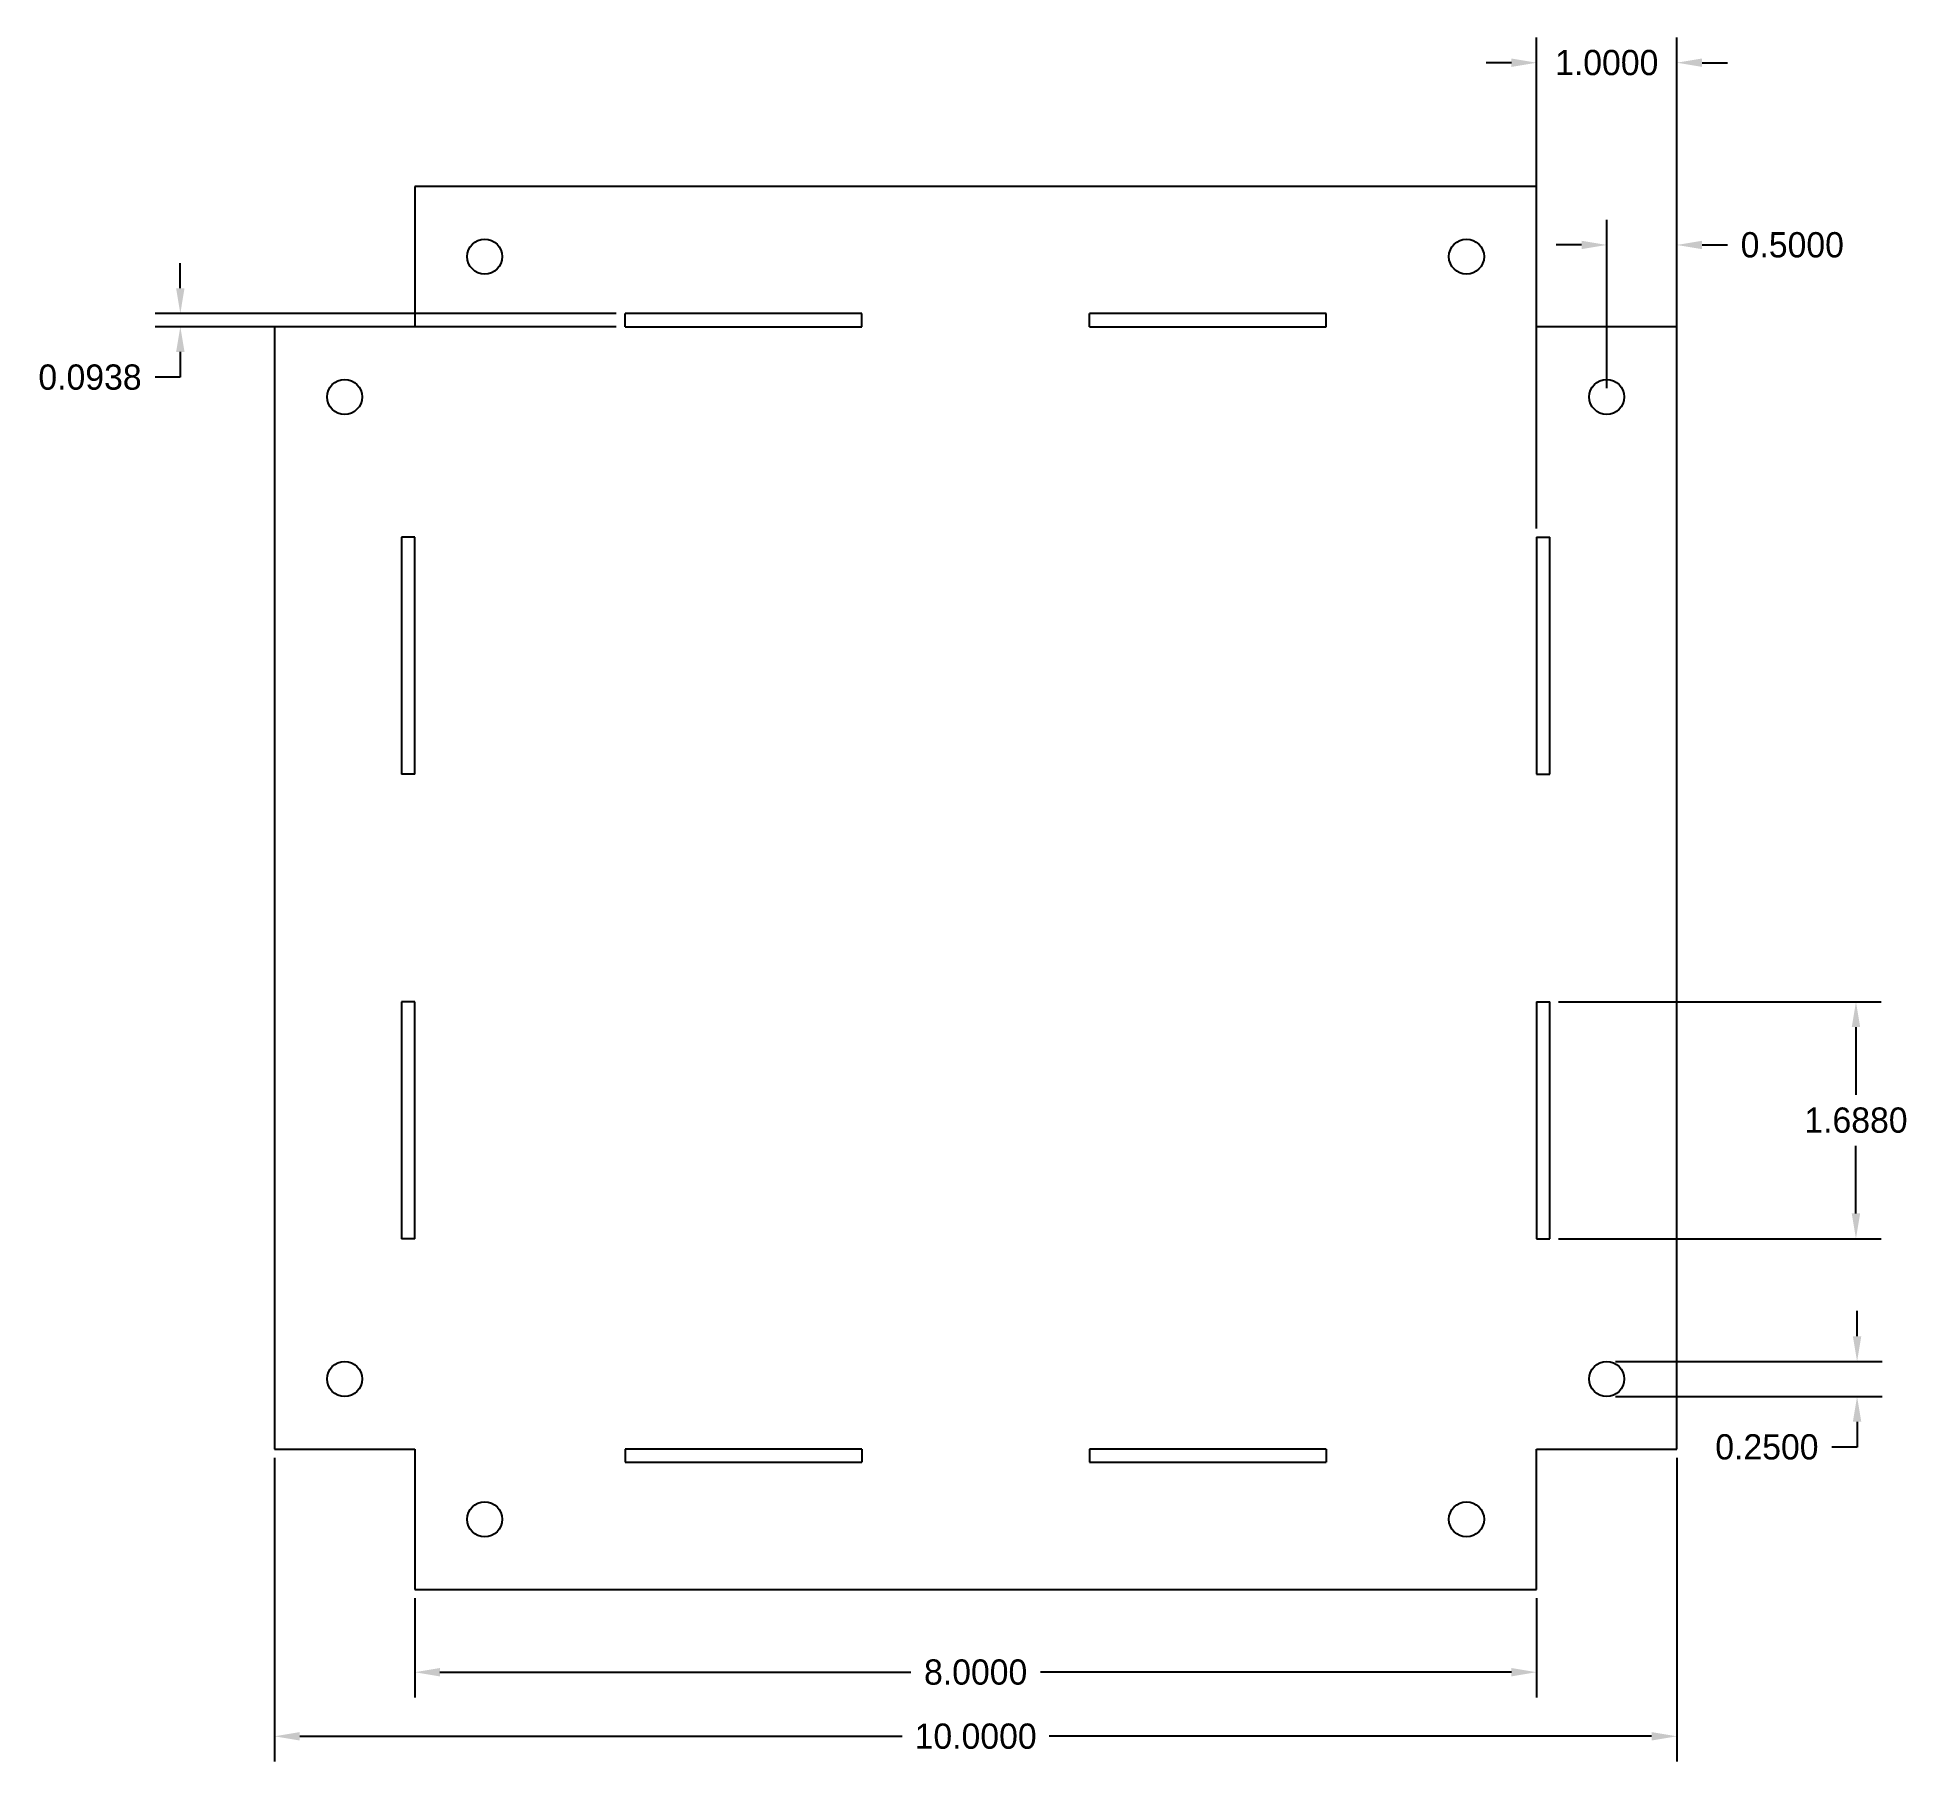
# Model space of a CAD drawing. Header units: inches. Extents: x -2.7 to 10.7, y -1.7 to 10.6.
import ezdxf

# ---------------------------------------------------------------- set-up
doc = ezdxf.new("R2010")
doc.units = ezdxf.units.IN
doc.header["$MEASUREMENT"] = 0
doc.dimstyles.get("Standard").update_dxf_attribs({"dimtxt": 0.18, "dimasz": 0.18, "dimexe": 0.18, "dimexo": 0.0625, "dimgap": 0.09, "dimtad": 0, "dimtih": 1, "dimtoh": 1, "dimdec": 4, "dimzin": 0, "dimdsep": 46, "dimtxsty": 'STANDARD', "dimcen": 0.09, "dimadec": 0, "dimazin": 0, "dimtfac": 1, "dimtdec": 4, "dimtofl": 0, "dimtmove": 0, "dimatfit": 3, "dimfxl": 1, "dimtolj": 1, "dimtzin": 0, "dimarcsym": 0})

# ---------------------------------------------------------------- blocks, each defined once
blk = doc.blocks.new('*D0')
at = {"color": 0, "linetype": 'Continuous', "lineweight": -2, "transparency": 16777216}
for p, q in [((-1, 0.437), (-1, -1.727)), ((9, 0.437), (9, -1.727)), ((-0.82, -1.547), (3.475, -1.547)), ((8.82, -1.547), (4.525, -1.547))]:
    blk.add_line(p, q, dxfattribs=at)
at = {"color": 0, "linetype": 'Continuous', "transparency": 16777216}
for points in [[(-0.82, -1.517), (-0.82, -1.577), (-1, -1.547)], [(8.82, -1.517), (8.82, -1.577), (9, -1.547)]]:
    blk.add_solid(points, dxfattribs=at)
at = {"layer": 'Defpoints', "color": 0, "linetype": 'Continuous', "transparency": 16777216}
for p in [(-1, 0.5, 1), (9, 0.5, 1), (9, -1.547)]:
    blk.add_point(p, dxfattribs=at)
at = {"color": 0, "linetype": 'Continuous', "transparency": 16777216, "insert": (4, -1.547), "char_height": 0.18, "attachment_point": 5}
blk.add_mtext('\\A1;10.0000', dxfattribs=at)
blk = doc.blocks.new('*D1')
at = {"color": 0, "linetype": 'Continuous', "lineweight": -2, "transparency": 16777216}
for p, q in [((0, -0.563), (0, -1.27)), ((8, -0.563), (8, -1.27)), ((0.18, -1.09), (3.537, -1.09)), ((7.82, -1.09), (4.463, -1.09))]:
    blk.add_line(p, q, dxfattribs=at)
at = {"color": 0, "linetype": 'Continuous', "transparency": 16777216}
for points in [[(0.18, -1.06), (0.18, -1.12), (0, -1.09)], [(7.82, -1.06), (7.82, -1.12), (8, -1.09)]]:
    blk.add_solid(points, dxfattribs=at)
at = {"layer": 'Defpoints', "color": 0, "linetype": 'Continuous', "transparency": 16777216}
for p in [(0, -0.5, 1), (8, -0.5, 1), (0, -1.09)]:
    blk.add_point(p, dxfattribs=at)
at = {"color": 0, "linetype": 'Continuous', "transparency": 16777216, "insert": (4, -1.09), "char_height": 0.18, "attachment_point": 5}
blk.add_mtext('\\A1;8.0000', dxfattribs=at)
blk = doc.blocks.new('*D2')
at = {"color": 0, "linetype": 'Continuous', "lineweight": -2, "transparency": 16777216}
for p, q in [((10.285, 1.305), (10.285, 1.485)), ((8.562, 1.125), (10.465, 1.125)), ((8.562, 0.875), (10.465, 0.875)), ((10.285, 0.695), (10.285, 0.515)), ((10.285, 0.515), (10.105, 0.515))]:
    blk.add_line(p, q, dxfattribs=at)
at = {"color": 0, "linetype": 'Continuous', "transparency": 16777216}
for points in [[(10.255, 1.305), (10.315, 1.305), (10.285, 1.125)], [(10.255, 0.695), (10.315, 0.695), (10.285, 0.875)]]:
    blk.add_solid(points, dxfattribs=at)
at = {"layer": 'Defpoints', "color": 0, "linetype": 'Continuous', "transparency": 16777216}
for p in [(8.5, 1.125, 1), (8.5, 0.875, 1), (10.285, 0.875)]:
    blk.add_point(p, dxfattribs=at)
at = {"color": 0, "linetype": 'Continuous', "transparency": 16777216, "insert": (9.642, 0.515), "char_height": 0.18, "attachment_point": 5}
blk.add_mtext('\\A1;0.2500', dxfattribs=at)
blk = doc.blocks.new('*D3')
at = {"color": 0, "linetype": 'Continuous', "lineweight": -2, "transparency": 16777216}
for p, q in [((8.156, 3.688), (10.457, 3.688)), ((10.277, 3.508), (10.277, 3.026)), ((10.277, 2.18), (10.277, 2.662)), ((8.156, 2), (10.457, 2))]:
    blk.add_line(p, q, dxfattribs=at)
at = {"color": 0, "linetype": 'Continuous', "transparency": 16777216}
for points in [[(10.247, 3.508), (10.307, 3.508), (10.277, 3.688)], [(10.247, 2.18), (10.307, 2.18), (10.277, 2)]]:
    blk.add_solid(points, dxfattribs=at)
at = {"layer": 'Defpoints', "color": 0, "linetype": 'Continuous', "transparency": 16777216}
for p in [(8.094, 3.688, 1), (8.094, 2, 1), (10.277, 2)]:
    blk.add_point(p, dxfattribs=at)
at = {"color": 0, "linetype": 'Continuous', "transparency": 16777216, "insert": (10.277, 2.844), "char_height": 0.18, "attachment_point": 5}
blk.add_mtext('\\A1;1.6880', dxfattribs=at)
blk = doc.blocks.new('*D4')
at = {"color": 0, "linetype": 'Continuous', "lineweight": -2, "transparency": 16777216}
for p, q in [((8, 7.062), (8, 10.562)), ((9, 8.562), (9, 10.562)), ((7.82, 10.382), (7.64, 10.382)), ((9.18, 10.382), (9.36, 10.382))]:
    blk.add_line(p, q, dxfattribs=at)
at = {"color": 0, "linetype": 'Continuous', "transparency": 16777216}
for points in [[(7.82, 10.412), (7.82, 10.352), (8, 10.382)], [(9.18, 10.412), (9.18, 10.352), (9, 10.382)]]:
    blk.add_solid(points, dxfattribs=at)
at = {"layer": 'Defpoints', "color": 0, "linetype": 'Continuous', "transparency": 16777216}
for p in [(9, 10.382), (9, 8.5, 1), (8, 7, 1)]:
    blk.add_point(p, dxfattribs=at)
at = {"color": 0, "linetype": 'Continuous', "transparency": 16777216, "insert": (8.5, 10.382), "char_height": 0.18, "attachment_point": 5}
blk.add_mtext('\\A1;1.0000', dxfattribs=at)
blk = doc.blocks.new('*D5')
at = {"color": 0, "linetype": 'Continuous', "lineweight": -2, "transparency": 16777216}
for p, q in [((8.5, 8.062), (8.5, 9.263)), ((9, 8.062), (9, 9.263)), ((8.32, 9.083), (8.14, 9.083)), ((9.18, 9.083), (9.36, 9.083))]:
    blk.add_line(p, q, dxfattribs=at)
at = {"color": 0, "linetype": 'Continuous', "transparency": 16777216}
for points in [[(8.32, 9.113), (8.32, 9.053), (8.5, 9.083)], [(9.18, 9.113), (9.18, 9.053), (9, 9.083)]]:
    blk.add_solid(points, dxfattribs=at)
at = {"layer": 'Defpoints', "color": 0, "linetype": 'Continuous', "transparency": 16777216}
for p in [(9, 9.083), (8.5, 8, 1), (9, 8, 1)]:
    blk.add_point(p, dxfattribs=at)
at = {"color": 0, "linetype": 'Continuous', "transparency": 16777216, "insert": (9.823, 9.083), "char_height": 0.18, "attachment_point": 5}
blk.add_mtext('\\A1;0.5000', dxfattribs=at)
blk = doc.blocks.new('*D6')
at = {"color": 0, "linetype": 'Continuous', "lineweight": -2, "transparency": 16777216}
for p, q in [((-1.671, 8.774), (-1.671, 8.954)), ((1.437, 8.594), (-1.851, 8.594)), ((1.437, 8.5), (-1.851, 8.5)), ((-1.671, 8.32), (-1.671, 8.14)), ((-1.671, 8.14), (-1.851, 8.14))]:
    blk.add_line(p, q, dxfattribs=at)
at = {"color": 0, "linetype": 'Continuous', "transparency": 16777216}
for points in [[(-1.701, 8.774), (-1.641, 8.774), (-1.671, 8.594)], [(-1.701, 8.32), (-1.641, 8.32), (-1.671, 8.5)]]:
    blk.add_solid(points, dxfattribs=at)
at = {"layer": 'Defpoints', "color": 0, "linetype": 'Continuous', "transparency": 16777216}
for p in [(1.5, 8.594, 1), (-1.671, 8.5), (1.5, 8.5, 1)]:
    blk.add_point(p, dxfattribs=at)
at = {"color": 0, "linetype": 'Continuous', "transparency": 16777216, "insert": (-2.315, 8.14), "char_height": 0.18, "attachment_point": 5}
blk.add_mtext('\\A1;0.0938', dxfattribs=at)

msp = doc.modelspace()

# ---------------------------------------------------------------- linework, layer by layer
for p, q in [((8, 9.5, 1), (0, 9.5, 1)), ((0, 9.5, 1), (0, 9, 1)), ((8, 8.5, 1), (8, 9.5, 1)), ((0, 9, 1), (0, 8.5, 1)), ((1.5, 8.5, 1), (1.5, 8.59375, 1)), ((3.188, 8.59375, 1), (1.5, 8.59375, 1)), ((3.188, 8.5, 1), (3.188, 8.59375, 1)), ((4.812, 8.5, 1), (4.812, 8.59375, 1)), ((6.5, 8.59375, 1), (4.812, 8.59375, 1)), ((6.5, 8.5, 1), (6.5, 8.59375, 1)), ((0, 8.5, 1), (-1, 8.5, 1)), ((-1, 8.5, 1), (-1, 0.5, 1)), ((1.5, 8.5, 1), (3.188, 8.5, 1)), ((4.812, 8.5, 1), (6.5, 8.5, 1)), ((9, 8.5, 1), (8, 8.5, 1)), ((9, 0.5, 1), (9, 8.5, 1)), ((-0.09375, 7, 1), (-0.09375, 5.312, 1)), ((0, 7, 1), (-0.09375, 7, 1)), ((0, 5.312, 1), (0, 7, 1)), ((8, 7, 1), (8, 5.312, 1)), ((8, 7, 1), (8.09375, 7, 1)), ((8.09375, 5.312, 1), (8.09375, 7, 1)), ((0, 5.312, 1), (-0.09375, 5.312, 1)), ((8, 5.312, 1), (8.09375, 5.312, 1)), ((-0.09375, 3.688, 1), (-0.09375, 2, 1)), ((0, 3.688, 1), (-0.09375, 3.688, 1)), ((0, 2, 1), (0, 3.688, 1)), ((8, 3.688, 1), (8.09375, 3.688, 1)), ((8, 3.688, 1), (8, 2, 1)), ((8.09375, 2, 1), (8.09375, 3.688, 1)), ((0, 2, 1), (-0.09375, 2, 1)), ((8, 2, 1), (8.09375, 2, 1)), ((-1, 0.5, 1), (0, 0.5, 1)), ((0, 0.5, 1), (0, -0.5, 1)), ((3.188, 0.5, 1), (1.5, 0.5, 1)), ((1.5, 0.5, 1), (1.5, 0.40625, 1)), ((1.5, 0.40625, 1), (3.188, 0.40625, 1)), ((3.188, 0.5, 1), (3.188, 0.40625, 1)), ((6.5, 0.5, 1), (4.812, 0.5, 1)), ((4.812, 0.5, 1), (4.812, 0.40625, 1)), ((4.812, 0.40625, 1), (6.5, 0.40625, 1)), ((6.5, 0.5, 1), (6.5, 0.40625, 1)), ((8, -0.5, 1), (8, 0.5, 1)), ((8, 0.5, 1), (9, 0.5, 1)), ((0, -0.5, 1), (8, -0.5, 1))]:
    msp.add_line(p, q)
for centre in [(0.5, 9, 1), (0.5, 9, 1), (7.5, 9, 1), (-0.5, 8, 1), (8.5, 8, 1), (-0.5, 1, 1), (8.5, 1, 1), (0.5, 0, 1), (7.5, 0, 1)]:
    msp.add_circle(centre, 0.125)

# ---------------------------------------------------------------- dimensions: what is measured, and where the dimension line sits
at = {"color": 2, "linetype": 'Continuous'}
for base, p1, p2, picture, middle in [((9, 10.38209), (8, 7, 1), (9, 8.5, 1), '*D4', (8.5, 10.38209)), ((9, 9.08287), (8.5, 8, 1), (9, 8, 1), '*D5', (9.82332, 9.08287)), ((9, -1.54695), (-1, 0.5, 1), (9, 0.5, 1), '*D0', (4, -1.54695)), ((0, -1.09016), (8, -0.5, 1), (0, -0.5, 1), '*D1', (4, -1.09016))]:
    dim = msp.add_linear_dim(base=base, p1=p1, p2=p2, dimstyle='Standard', dxfattribs=at)
    dim.commit()
    dim.dimension.update_dxf_attribs({"geometry": picture, "text_midpoint": middle})
for base, p1, p2, angle, picture, middle in [((-1.6712790845, 8.4999998648), (1.5, 8.5937498648, 1), (1.5, 8.4999998648, 1), 270, '*D6', (-2.3150921814, 8.1399998648)), ((10.27733, 2), (8.09375, 3.688, 1), (8.09375, 2, 1), 90, '*D3', (10.27733, 2.844)), ((10.28507, 0.875), (8.5, 1.125, 1), (8.5, 0.875, 1), 90, '*D2', (9.64175, 0.515))]:
    dim = msp.add_linear_dim(base=base, p1=p1, p2=p2, angle=angle, dimstyle='Standard', dxfattribs=at)
    dim.commit()
    dim.dimension.update_dxf_attribs({"geometry": picture, "text_midpoint": middle})

doc.saveas('drawing.dxf')
